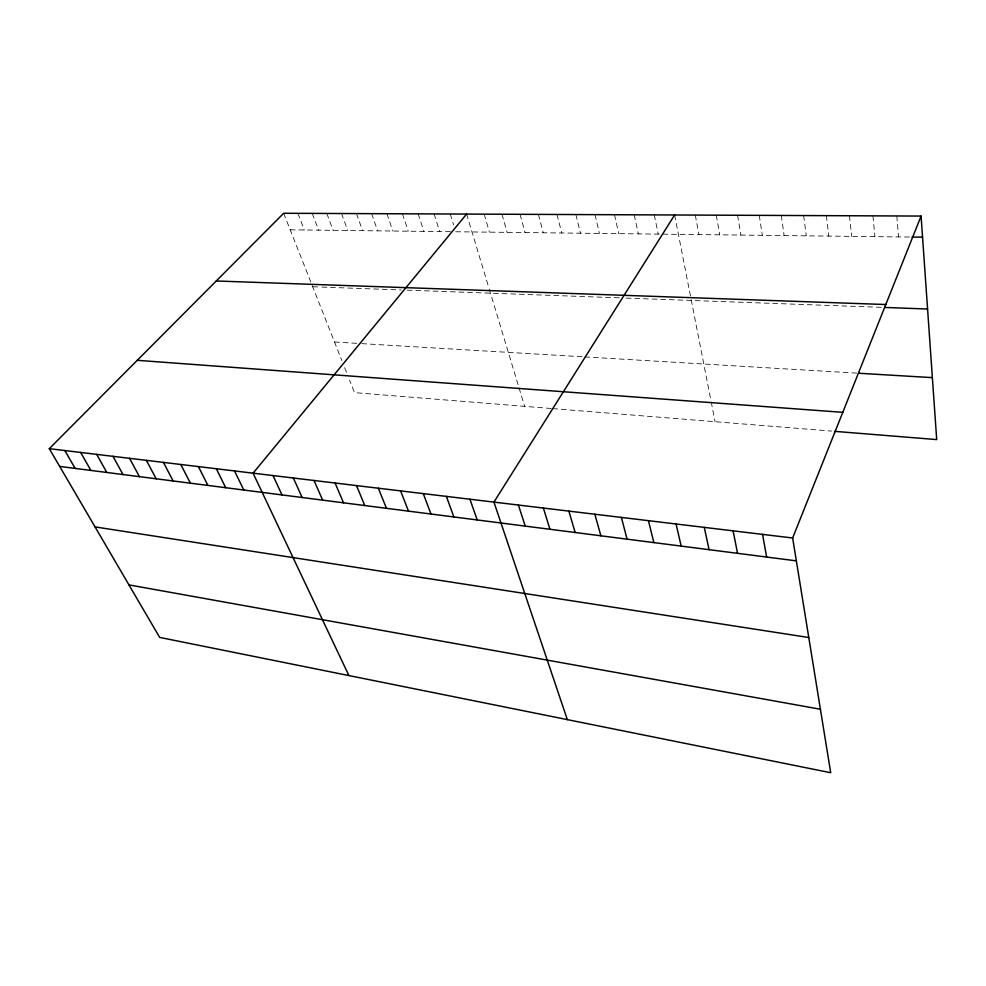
<?xml version="1.0" encoding="UTF-8"?>
<svg xmlns="http://www.w3.org/2000/svg" width="986" height="986" viewBox="0 0 986 986"><rect width="100%" height="100%" fill="white"/><g stroke="black" fill="none" stroke-linecap="round" stroke-linejoin="round"><path stroke-width="0.74" stroke-dasharray="4.93 3.7" d="M290.217 229.824L452.833 231.722M455.742 231.759L910.546 237.047M312.698 286.753L320.388 287.025M321.917 287.086L401.265 289.958M407.218 290.167L620.428 297.883M626.196 298.092L881.583 307.336M334.525 342.006L357.228 343.362M361.788 343.633L583.33 356.833M584.784 356.92L857.117 373.152M551.26 408.5L354.516 392.625L349.623 380.239M552.752 408.611L831.629 431.104M283.672 213.272L341.859 360.593M344.656 367.667L346.862 373.25M297.871 213.333L304.329 229.997M312.254 213.395L318.626 230.157M326.81 213.457L333.095 230.33M341.55 213.531L347.75 230.502M356.476 213.592L362.589 230.675M371.611 213.654L377.626 230.847M386.919 213.728L392.847 231.02M402.448 213.789L408.266 231.205M418.163 213.863L423.881 231.39M434.099 213.937L439.707 231.574M450.245 213.999L453.622 224.931M466.6 214.073L488.834 287.752M489.241 289.108L518.611 386.463M519.018 387.794L524.614 406.343M484.163 214.147L489.426 232.141M501.973 214.233L507.112 232.351M520.041 214.307L525.057 232.56M538.381 214.393L543.261 232.77M556.991 214.467L561.724 232.992M575.861 214.554L580.458 233.201M595.026 214.64L599.463 233.423M614.475 214.726L618.764 233.657M634.22 214.812L638.349 233.879M654.273 214.899L658.229 234.113M674.621 214.985L710.918 400.476M711.202 401.906L715.072 421.712M695.29 215.084L698.901 234.582M716.292 215.17L719.718 234.828M737.614 215.268L740.843 235.075M759.269 215.355L762.314 235.321M781.282 215.453L784.116 235.58M803.639 215.552L806.277 235.827M826.367 215.651L828.782 236.098M849.464 215.761L851.657 236.357M872.943 215.86L874.902 236.628M896.816 215.959L898.542 236.911"/><path stroke-width="1.48" d="M792.645 537.999L921.084 216.07L283.672 213.272L49.3 448.679L159.67 637.412L830.705 772.728L792.645 537.999L49.3 448.679M674.621 214.985L493.937 502.108L567.332 719.62M466.6 214.073L253.082 473.169L348.896 675.57M912.05 237.059L922.563 237.182M216.267 280.985L885.798 304.526M884.627 307.447L927.579 309.012M858.646 373.238L932.374 377.638M137.276 360.321L842.783 412.333M834.538 431.338L936.7 439.583L921.084 216.07M59.678 466.427L796.343 560.861M95.05 526.906L808.779 637.523M128.956 584.895L820.414 709.242M64.854 450.553L75.146 468.412M80.655 452.451L90.86 470.421M96.702 454.373L106.808 472.467M112.996 456.333L123.016 474.549M129.536 458.33L139.457 476.657M146.347 460.339L156.17 478.789M163.429 462.397L173.142 480.971M180.783 464.48L190.384 483.177M198.42 466.6L207.898 485.42M216.341 468.757L225.695 487.713M234.557 470.938L243.788 490.03M273.036 475.572L281.984 494.923M293.347 478.013L302.135 497.511M314.016 480.49L322.656 500.136M335.08 483.017L343.535 502.811M356.513 485.593L364.795 505.535M378.353 488.218L386.45 508.32M400.599 490.892L408.512 511.142M423.277 493.616L430.981 514.026M446.375 496.389L453.88 516.96M469.928 499.224L477.212 519.942M518.414 505.054L525.23 526.105M543.385 508.049L549.941 529.272M568.86 511.105L575.146 532.502M594.841 514.236L600.868 535.805M621.365 517.416L627.096 539.157M648.431 520.67L653.866 542.596M676.063 523.997L681.178 546.096M704.287 527.387L709.07 549.67M733.103 530.85L737.553 553.319M762.548 534.387L766.64 557.053"/></g></svg>
